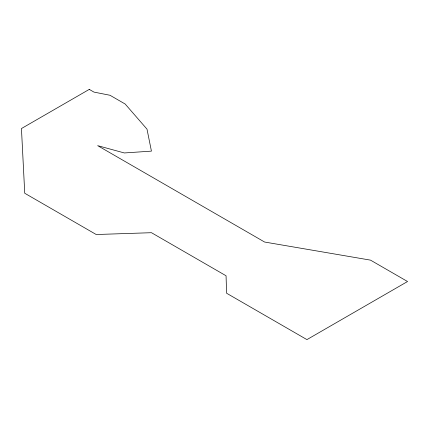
<?xml version="1.0" encoding="UTF-8"?>
<svg xmlns="http://www.w3.org/2000/svg" width="429" height="429" viewBox="0 0 429 429"><rect width="100%" height="100%" fill="white"/><g stroke="black" fill="none" stroke-linecap="round" stroke-linejoin="round"><path stroke-width="0.64" d="M89.27 89.388L21.45 128.539L24.743 193.259L96.214 234.518L151.458 232.7L226.062 275.772L226.587 293.232L306.928 339.612L407.55 281.521L370.511 260.135L264.596 242.031L97.656 145.651L124.319 152.955L151.432 151.131L146.991 129.134L125.145 104.006L110.017 95.276L93.967 92.096L89.27 89.388"/></g></svg>
